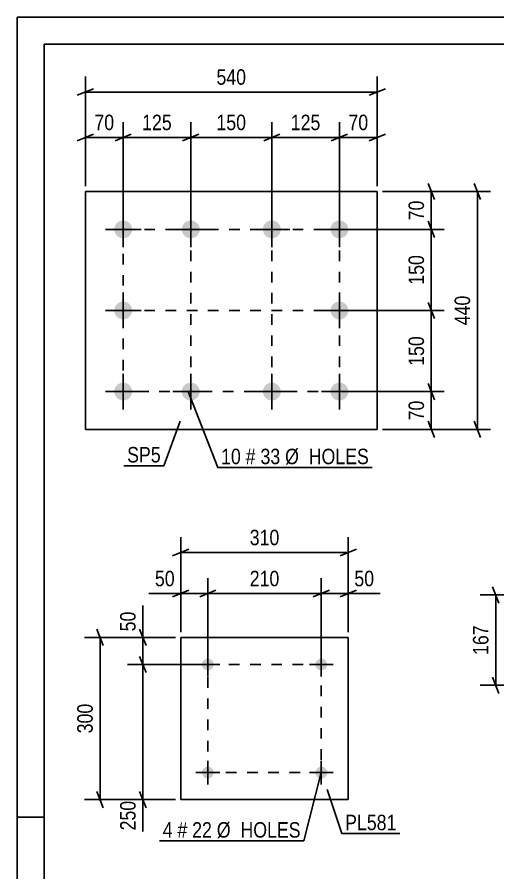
# Model space of a CAD drawing. Header units: millimetres. Extents: x 0 to 420, y 0 to 297.
# Drawn here: x 0 to 89, y 138.7 to 297 of the extents above; entities that cross this region are included whole.
import ezdxf

# ---------------------------------------------------------------- set-up
doc = ezdxf.new("R2010")
doc.units = ezdxf.units.MM
doc.linetypes.add('DXK_LINE_DOT2', pattern=[3.9198, 1.9599, -1.9599])
doc.styles.add('Arial Narrow', font='ARIALN.TTF', dxfattribs={"height": 0.2})

# ---------------------------------------------------------------- blocks, each defined once
blk = doc.blocks.new('Unknown-761549594-1133 - 16866')
at = {"color": 5, "linetype": 'Continuous'}
for p, q in [((420, 297), (0, 297)), ((0, 297), (0, 0)), ((0, 292), (0, 297)), ((415, 292), (5, 292)), ((5, 292), (5, 5)), ((5, 149), (0, 149))]:
    blk.add_line(p, q, dxfattribs=at)
blk = doc.blocks.new('Bolt-761549594-7388 - 7386')
at = {"linetype": 'Continuous'}
for points in [[(19.63, 259.39, -1), (19.63, 256.09, -1)], [(32.13, 259.39, -1), (32.13, 256.09, -1)], [(47.13, 259.39, -1), (47.13, 256.09, -1)], [(59.63, 259.39, -1), (59.63, 256.09, -1)], [(19.63, 244.39, -1), (19.63, 241.09, -1)], [(59.63, 244.39, -1), (59.63, 241.09, -1)], [(19.63, 229.39, -1), (19.63, 226.09, -1)], [(32.13, 229.39, -1), (32.13, 226.09, -1)], [(47.13, 229.39, -1), (47.13, 226.09, -1)], [(59.63, 229.39, -1), (59.63, 226.09, -1)]]:
    blk.add_hatch(color=1, dxfattribs=at).paths.add_polyline_path(points)
at = {"color": 1, "linetype": 'Continuous'}
for p, q in [((19.63, 261.04), (19.63, 254.44)), ((32.13, 261.04), (32.13, 254.44)), ((47.13, 261.04), (47.13, 254.44)), ((59.63, 261.04), (59.63, 254.44)), ((16.33, 257.74), (22.93, 257.74)), ((28.83, 257.74), (35.43, 257.74)), ((43.83, 257.74), (50.43, 257.74)), ((56.33, 257.74), (62.93, 257.74)), ((19.63, 246.04), (19.63, 239.44)), ((59.63, 246.04), (59.63, 239.44)), ((16.33, 242.74), (22.93, 242.74)), ((56.33, 242.74), (62.93, 242.74)), ((19.63, 231.04), (19.63, 224.44)), ((32.13, 231.04), (32.13, 224.44)), ((47.13, 231.04), (47.13, 224.44)), ((59.63, 231.04), (59.63, 224.44)), ((16.33, 227.74), (22.93, 227.74)), ((28.83, 227.74), (35.43, 227.74)), ((43.83, 227.74), (50.43, 227.74)), ((56.33, 227.74), (62.93, 227.74))]:
    blk.add_line(p, q, dxfattribs=at)
blk = doc.blocks.new('Part-761549594-7387 - 7386')
at = {"color": 2, "linetype": 'Continuous'}
for p, q in [((12.63, 264.74), (12.63, 220.74)), ((12.63, 264.74), (66.63, 264.74)), ((66.63, 264.74), (66.63, 220.74)), ((12.63, 220.74), (66.63, 220.74))]:
    blk.add_line(p, q, dxfattribs=at)
blk = doc.blocks.new('Part-761549594-7455 - 7454')
at = {"color": 2, "linetype": 'Continuous'}
for p, q in [((30.28, 182.27), (30.28, 152.27)), ((30.28, 182.27), (61.28, 182.27)), ((61.28, 182.27), (61.28, 152.27)), ((30.28, 152.27), (61.28, 152.27))]:
    blk.add_line(p, q, dxfattribs=at)
blk = doc.blocks.new('Bolt-761549594-7456 - 7454')
at = {"linetype": 'Continuous'}
for points in [[(36.38, 157.27, -1), (34.18, 157.27, -1)], [(57.38, 157.27, -1), (55.18, 157.27, -1)]]:
    blk.add_hatch(color=1, dxfattribs=at).paths.add_polyline_path(points)
at = {"color": 1, "linetype": 'Continuous'}
for p, q in [((35.28, 159.47), (35.28, 155.07)), ((56.28, 159.47), (56.28, 155.07)), ((33.08, 157.27), (37.48, 157.27)), ((54.08, 157.27), (58.48, 157.27))]:
    blk.add_line(p, q, dxfattribs=at)
blk = doc.blocks.new('Bolt-761549594-7457 - 7454')
at = {"linetype": 'Continuous'}
for points in [[(36.38, 177.27, -1), (34.18, 177.27, -1)], [(57.38, 177.27, -1), (55.18, 177.27, -1)]]:
    blk.add_hatch(color=1, dxfattribs=at).paths.add_polyline_path(points)
at = {"color": 1, "linetype": 'Continuous'}
for p, q in [((35.28, 179.47), (35.28, 175.07)), ((56.28, 179.47), (56.28, 175.07)), ((33.08, 177.27), (37.48, 177.27)), ((54.08, 177.27), (58.48, 177.27))]:
    blk.add_line(p, q, dxfattribs=at)
blk = doc.blocks.new('Rectangle-761549594-9145 - 7386')
at = {"color": 1, "linetype": 'DXK_LINE_DOT2'}
blk.add_lwpolyline([(19.63, 257.74), (59.63, 257.74), (59.63, 227.74), (19.63, 227.74), (19.63, 257.74)], close=True, dxfattribs=at)
blk = doc.blocks.new('Rectangle-761549594-15437 - 7454')
at = {"color": 1, "linetype": 'DXK_LINE_DOT2'}
blk.add_lwpolyline([(35.28, 177.27), (56.28, 177.27), (56.28, 157.27), (35.28, 157.27), (35.28, 177.27)], close=True, dxfattribs=at)
blk = doc.blocks.new('Line-761549594-9155 - 7386')
at = {"color": 1, "linetype": 'DXK_LINE_DOT2'}
blk.add_line((32.13, 257.74), (32.13, 227.74), dxfattribs=at)
blk = doc.blocks.new('Line-761549594-9162 - 7386')
at = {"color": 1, "linetype": 'DXK_LINE_DOT2'}
blk.add_line((47.13, 257.74), (47.13, 227.74), dxfattribs=at)
blk = doc.blocks.new('Line-761549594-9169 - 7386')
at = {"color": 1, "linetype": 'DXK_LINE_DOT2'}
blk.add_line((19.63, 242.74), (59.63, 242.74), dxfattribs=at)
blk = doc.blocks.new('StraightDimension-761549594-7749 - 7386')
at = {"color": 7, "linetype": 'Continuous'}
for p, q in [((76.03, 266.24), (77.23, 263.24)), ((67.63, 264.74), (79.03, 264.74)), ((76.63, 257.74), (76.63, 264.74)), ((77.23, 256.24), (76.03, 259.24)), ((60.63, 257.74), (79.03, 257.74))]:
    blk.add_line(p, q, dxfattribs=at)
at = {"color": 0}
blk.add_wipeout([(75.88, 263.67), (71.68, 263.67), (71.68, 258.81), (75.88, 258.81)], dxfattribs=at)
at = {"color": 3, "style": 'Arial Narrow'}
blk.add_text('70', height=2.863, rotation=90.0002, dxfattribs=at).set_placement((75.28, 259.41))
blk = doc.blocks.new('StraightDimension-761549594-7789 - 7386')
at = {"color": 7, "linetype": 'Continuous'}
for p, q in [((12.63, 265.74), (12.63, 285.99)), ((66.63, 265.74), (66.63, 285.99)), ((14.13, 283.74), (11.13, 282.54)), ((65.13, 282.54), (68.13, 283.74)), ((12.63, 283.14), (66.63, 283.14))]:
    blk.add_line(p, q, dxfattribs=at)
at = {"color": 0}
blk.add_wipeout([(42.97, 283.89), (42.97, 288.09), (36.28, 288.09), (36.28, 283.89)], dxfattribs=at)
at = {"color": 3, "style": 'Arial Narrow'}
blk.add_text('540', height=2.863, dxfattribs=at).set_placement((36.88, 284.49))
blk = doc.blocks.new('StraightDimension-761549594-7770 - 7386')
at = {"color": 7, "linetype": 'Continuous'}
for p, q in [((47.13, 258.74), (47.13, 277.59)), ((59.63, 258.74), (59.63, 277.59)), ((48.63, 275.34), (45.63, 274.14)), ((47.13, 274.74), (59.63, 274.74)), ((58.13, 274.14), (61.13, 275.34))]:
    blk.add_line(p, q, dxfattribs=at)
at = {"color": 0}
blk.add_wipeout([(56.72, 275.49), (56.72, 279.69), (50.03, 279.69), (50.03, 275.49)], dxfattribs=at)
at = {"color": 3, "style": 'Arial Narrow'}
blk.add_text('125', height=2.863, dxfattribs=at).set_placement((50.63, 276.09))
blk = doc.blocks.new('StraightDimension-761549594-7750 - 7386')
at = {"color": 7, "linetype": 'Continuous'}
for p, q in [((77.23, 256.24), (76.03, 259.24)), ((60.63, 257.74), (79.03, 257.74)), ((76.63, 242.74), (76.63, 257.74)), ((76.03, 244.24), (77.23, 241.24)), ((60.63, 242.74), (79.03, 242.74))]:
    blk.add_line(p, q, dxfattribs=at)
at = {"color": 0}
blk.add_wipeout([(75.88, 253.58), (71.68, 253.58), (71.68, 246.9), (75.88, 246.9)], dxfattribs=at)
at = {"color": 3, "style": 'Arial Narrow'}
blk.add_text('150', height=2.863, rotation=90.0002, dxfattribs=at).set_placement((75.28, 247.5))
blk = doc.blocks.new('StraightDimension-761549594-7751 - 7386')
at = {"color": 7, "linetype": 'Continuous'}
for p, q in [((77.23, 241.24), (76.03, 244.24)), ((60.63, 242.74), (79.03, 242.74)), ((76.63, 227.74), (76.63, 242.74)), ((76.03, 229.24), (77.23, 226.24)), ((60.63, 227.74), (79.03, 227.74))]:
    blk.add_line(p, q, dxfattribs=at)
at = {"color": 0}
blk.add_wipeout([(75.88, 238.58), (71.68, 238.58), (71.68, 231.9), (75.88, 231.9)], dxfattribs=at)
at = {"color": 3, "style": 'Arial Narrow'}
blk.add_text('150', height=2.863, rotation=90.0002, dxfattribs=at).set_placement((75.28, 232.5))
blk = doc.blocks.new('StraightDimension-761549594-7752 - 7386')
at = {"color": 7, "linetype": 'Continuous'}
for p, q in [((76.03, 229.24), (77.23, 226.24)), ((60.63, 227.74), (79.03, 227.74)), ((76.63, 220.74), (76.63, 227.74)), ((77.23, 219.24), (76.03, 222.24)), ((67.63, 220.74), (79.03, 220.74))]:
    blk.add_line(p, q, dxfattribs=at)
at = {"color": 0}
blk.add_wipeout([(75.88, 226.67), (71.68, 226.67), (71.68, 221.81), (75.88, 221.81)], dxfattribs=at)
at = {"color": 3, "style": 'Arial Narrow'}
blk.add_text('70', height=2.863, rotation=90.0002, dxfattribs=at).set_placement((75.28, 222.41))
blk = doc.blocks.new('StraightDimension-761549594-7765 - 7386')
at = {"color": 7, "linetype": 'Continuous'}
for p, q in [((85.76, 263.24), (84.56, 266.24)), ((67.63, 264.74), (87.56, 264.74)), ((85.16, 220.74), (85.16, 264.74)), ((84.56, 222.24), (85.76, 219.24)), ((67.63, 220.74), (87.56, 220.74))]:
    blk.add_line(p, q, dxfattribs=at)
at = {"color": 0}
blk.add_wipeout([(84.41, 246.08), (80.21, 246.08), (80.21, 239.4), (84.41, 239.4)], dxfattribs=at)
at = {"color": 3, "style": 'Arial Narrow'}
blk.add_text('440', height=2.863, rotation=90.0002, dxfattribs=at).set_placement((83.81, 240))
blk = doc.blocks.new('StraightDimension-761549594-7769 - 7386')
at = {"color": 7, "linetype": 'Continuous'}
for p, q in [((59.63, 258.74), (59.63, 277.59)), ((66.63, 265.74), (66.63, 277.59)), ((58.13, 274.14), (61.13, 275.34)), ((59.63, 274.74), (66.63, 274.74)), ((68.13, 275.34), (65.13, 274.14))]:
    blk.add_line(p, q, dxfattribs=at)
at = {"color": 0}
blk.add_wipeout([(65.55, 275.49), (65.55, 279.69), (60.7, 279.69), (60.7, 275.49)], dxfattribs=at)
at = {"color": 3, "style": 'Arial Narrow'}
blk.add_text('70', height=2.863, dxfattribs=at).set_placement((61.3, 276.09))
blk = doc.blocks.new('StraightDimension-761549594-7771 - 7386')
at = {"color": 7, "linetype": 'Continuous'}
for p, q in [((32.13, 258.74), (32.13, 277.59)), ((47.13, 258.74), (47.13, 277.59)), ((33.63, 275.34), (30.63, 274.14)), ((32.13, 274.74), (47.13, 274.74)), ((45.63, 274.14), (48.63, 275.34))]:
    blk.add_line(p, q, dxfattribs=at)
at = {"color": 0}
blk.add_wipeout([(42.97, 275.49), (42.97, 279.69), (36.28, 279.69), (36.28, 275.49)], dxfattribs=at)
at = {"color": 3, "style": 'Arial Narrow'}
blk.add_text('150', height=2.863, dxfattribs=at).set_placement((36.88, 276.09))
blk = doc.blocks.new('StraightDimension-761549594-7772 - 7386')
at = {"color": 7, "linetype": 'Continuous'}
for p, q in [((19.63, 258.74), (19.63, 277.59)), ((32.13, 258.74), (32.13, 277.59)), ((21.13, 275.34), (18.13, 274.14)), ((19.63, 274.74), (32.13, 274.74)), ((30.63, 274.14), (33.63, 275.34))]:
    blk.add_line(p, q, dxfattribs=at)
at = {"color": 0}
blk.add_wipeout([(29.22, 275.49), (29.22, 279.69), (22.53, 279.69), (22.53, 275.49)], dxfattribs=at)
at = {"color": 3, "style": 'Arial Narrow'}
blk.add_text('125', height=2.863, dxfattribs=at).set_placement((23.13, 276.09))
blk = doc.blocks.new('StraightDimension-761549594-7773 - 7386')
at = {"color": 7, "linetype": 'Continuous'}
for p, q in [((12.63, 265.74), (12.63, 277.59)), ((19.63, 258.74), (19.63, 277.59)), ((11.13, 274.14), (14.13, 275.34)), ((12.63, 274.74), (19.63, 274.74)), ((21.13, 275.34), (18.13, 274.14))]:
    blk.add_line(p, q, dxfattribs=at)
at = {"color": 0}
blk.add_wipeout([(18.55, 275.49), (18.55, 279.69), (13.7, 279.69), (13.7, 275.49)], dxfattribs=at)
at = {"color": 3, "style": 'Arial Narrow'}
blk.add_text('70', height=2.863, dxfattribs=at).set_placement((14.3, 276.09))
blk = doc.blocks.new('StraightDimension-761549594-7823 - 7454')
at = {"color": 7, "linetype": 'Continuous'}
for p, q in [((23.87, 175.77), (22.67, 178.77)), ((34.28, 177.27), (20.42, 177.27)), ((23.27, 152.27), (23.27, 177.27)), ((22.67, 153.77), (23.87, 150.77)), ((29.28, 152.27), (20.42, 152.27))]:
    blk.add_line(p, q, dxfattribs=at)
at = {"color": 0}
blk.add_wipeout([(22.52, 152.66), (18.32, 152.66), (18.32, 145.97), (22.52, 145.97)], dxfattribs=at)
at = {"color": 7, "linetype": 'Continuous'}
blk.add_line((23.27, 152.27), (23.27, 146.36), dxfattribs=at)
blk.add_line((23.27, 152.27), (23.27, 146.36), dxfattribs=at)
at = {"color": 3, "style": 'Arial Narrow'}
blk.add_text('250', height=2.863, rotation=90.0002, dxfattribs=at).set_placement((21.92, 146.57))
blk = doc.blocks.new('StraightDimension-761549594-7839 - 7454')
at = {"color": 7, "linetype": 'Continuous'}
for p, q in [((30.28, 183.27), (30.28, 193.23)), ((35.28, 178.27), (35.28, 193.23)), ((28.78, 189.78), (31.78, 190.98)), ((30.28, 190.38), (35.28, 190.38)), ((36.78, 190.98), (33.78, 189.78))]:
    blk.add_line(p, q, dxfattribs=at)
at = {"color": 0}
blk.add_wipeout([(29.75, 191.13), (29.75, 195.33), (24.9, 195.33), (24.9, 191.13)], dxfattribs=at)
at = {"color": 7, "linetype": 'Continuous'}
blk.add_line((30.28, 190.38), (24.37, 190.38), dxfattribs=at)
blk.add_line((30.28, 190.38), (24.37, 190.38), dxfattribs=at)
at = {"color": 3, "style": 'Arial Narrow'}
blk.add_text('50', height=2.863, dxfattribs=at).set_placement((25.5, 191.73))
blk = doc.blocks.new('StraightDimension-761549594-7821 - 7454')
at = {"color": 7, "linetype": 'Continuous'}
for p, q in [((22.67, 183.77), (23.87, 180.77)), ((29.28, 182.27), (20.42, 182.27)), ((23.27, 177.27), (23.27, 182.27)), ((23.87, 175.77), (22.67, 178.77)), ((34.28, 177.27), (20.42, 177.27))]:
    blk.add_line(p, q, dxfattribs=at)
at = {"color": 0}
blk.add_wipeout([(22.52, 187.65), (18.32, 187.65), (18.32, 182.79), (22.52, 182.79)], dxfattribs=at)
at = {"color": 7, "linetype": 'Continuous'}
blk.add_line((23.27, 182.27), (23.27, 188.18), dxfattribs=at)
blk.add_line((23.27, 182.27), (23.27, 188.18), dxfattribs=at)
at = {"color": 3, "style": 'Arial Narrow'}
blk.add_text('50', height=2.863, rotation=90.0002, dxfattribs=at).set_placement((21.92, 183.39))
blk = doc.blocks.new('StraightDimension-761549594-7833 - 7454')
at = {"color": 7, "linetype": 'Continuous'}
for p, q in [((15.94, 180.77), (14.74, 183.77)), ((29.28, 182.27), (12.49, 182.27)), ((15.34, 152.27), (15.34, 182.27)), ((14.74, 153.77), (15.94, 150.77)), ((29.28, 152.27), (12.49, 152.27))]:
    blk.add_line(p, q, dxfattribs=at)
at = {"color": 0}
blk.add_wipeout([(14.59, 170.61), (10.39, 170.61), (10.39, 163.93), (14.59, 163.93)], dxfattribs=at)
at = {"color": 3, "style": 'Arial Narrow'}
blk.add_text('300', height=2.863, rotation=90.0002, dxfattribs=at).set_placement((13.99, 164.53))
blk = doc.blocks.new('StraightDimension-761549594-7837 - 7454')
at = {"color": 7, "linetype": 'Continuous'}
for p, q in [((56.28, 178.27), (56.28, 193.23)), ((61.28, 183.27), (61.28, 193.23)), ((54.78, 189.78), (57.78, 190.98)), ((56.28, 190.38), (61.28, 190.38)), ((62.78, 190.98), (59.78, 189.78))]:
    blk.add_line(p, q, dxfattribs=at)
at = {"color": 0}
blk.add_wipeout([(66.66, 191.13), (66.66, 195.33), (61.8, 195.33), (61.8, 191.13)], dxfattribs=at)
at = {"color": 7, "linetype": 'Continuous'}
blk.add_line((61.28, 190.38), (67.19, 190.38), dxfattribs=at)
blk.add_line((61.28, 190.38), (67.19, 190.38), dxfattribs=at)
at = {"color": 3, "style": 'Arial Narrow'}
blk.add_text('50', height=2.863, dxfattribs=at).set_placement((62.4, 191.73))
blk = doc.blocks.new('StraightDimension-761549594-7838 - 7454')
at = {"color": 7, "linetype": 'Continuous'}
for p, q in [((35.28, 178.27), (35.28, 193.23)), ((56.28, 178.27), (56.28, 193.23)), ((36.78, 190.98), (33.78, 189.78)), ((35.28, 190.38), (56.28, 190.38)), ((54.78, 189.78), (57.78, 190.98))]:
    blk.add_line(p, q, dxfattribs=at)
at = {"color": 0}
blk.add_wipeout([(49.12, 191.13), (49.12, 195.33), (42.44, 195.33), (42.44, 191.13)], dxfattribs=at)
at = {"color": 3, "style": 'Arial Narrow'}
blk.add_text('210', height=2.863, dxfattribs=at).set_placement((43.04, 191.73))
blk = doc.blocks.new('StraightDimension-761549594-7853 - 7454')
at = {"color": 7, "linetype": 'Continuous'}
for p, q in [((30.28, 183.27), (30.28, 200.82)), ((61.28, 183.27), (61.28, 200.82)), ((31.78, 198.57), (28.78, 197.37)), ((30.28, 197.97), (61.28, 197.97)), ((59.78, 197.37), (62.78, 198.57))]:
    blk.add_line(p, q, dxfattribs=at)
at = {"color": 0}
blk.add_wipeout([(49.12, 198.72), (49.12, 202.92), (42.44, 202.92), (42.44, 198.72)], dxfattribs=at)
at = {"color": 3, "style": 'Arial Narrow'}
blk.add_text('310', height=2.863, dxfattribs=at).set_placement((43.04, 199.32))
blk = doc.blocks.new('StraightDimension-761549594-7922 - 7494')
at = {"color": 7, "linetype": 'Continuous'}
for p, q in [((89.15, 188.62), (87.95, 191.62)), ((111.18, 190.12), (85.7, 190.12)), ((88.55, 173.41), (88.55, 190.12)), ((87.95, 174.91), (89.15, 171.91)), ((110.12, 173.41), (85.7, 173.41))]:
    blk.add_line(p, q, dxfattribs=at)
at = {"color": 0}
blk.add_wipeout([(87.8, 185.11), (83.6, 185.11), (83.6, 178.43), (87.8, 178.43)], dxfattribs=at)
at = {"color": 3, "style": 'Arial Narrow'}
blk.add_text('167', height=2.863, rotation=90.0002, dxfattribs=at).set_placement((87.2, 179.03))
blk = doc.blocks.new('Mark-761549594-7966 - 7386')
at = {"color": 0}
blk.add_wipeout([(26.57, 214.63), (26.57, 217.63), (20.36, 217.63), (20.36, 214.63)], dxfattribs=at)
blk.add_wipeout([(26.57, 214.63), (26.57, 217.63), (20.36, 217.63), (20.36, 214.63)], dxfattribs=at)
at = {"color": 30, "linetype": 'Continuous'}
for p in [(30.14, 222.27), (19.76, 214.03)]:
    blk.add_line(p, (27.17, 214.03), dxfattribs=at)
at = {"color": 3, "style": 'Arial Narrow'}
blk.add_text('SP5', height=2.863, dxfattribs=at).set_placement((20.36, 214.63))
blk = doc.blocks.new('Mark-761549594-7969 - 7386')
at = {"color": 0}
for points in [[(41.4, 214.31), (41.4, 217.31), (37.74, 217.31), (37.74, 214.31)], [(44.13, 214.31), (44.13, 217.31), (42.3, 217.31), (42.3, 214.31)], [(48.68, 214.31), (48.68, 217.31), (45.03, 217.31), (45.03, 214.31)], [(65.11, 214.31), (65.11, 217.31), (49.58, 217.31), (49.58, 214.31)]]:
    blk.add_wipeout(points, dxfattribs=at)
for points in [[(41.4, 214.31), (41.4, 217.31), (37.74, 217.31), (37.74, 214.31)], [(44.13, 214.31), (44.13, 217.31), (42.3, 217.31), (42.3, 214.31)], [(48.68, 214.31), (48.68, 217.31), (45.03, 217.31), (45.03, 214.31)], [(65.11, 214.31), (65.11, 217.31), (49.58, 217.31), (49.58, 214.31)]]:
    blk.add_wipeout(points, dxfattribs=at)
at = {"color": 7, "linetype": 'Continuous'}
for p, q in [((31.66, 227.74), (37.14, 213.71)), ((37.14, 213.71), (65.71, 213.71))]:
    blk.add_line(p, q, dxfattribs=at)
at = {"color": 3, "style": 'Arial Narrow'}
for s, height, p in [('10', 2.863, (37.74, 214.31)), ('#', 2.86, (42.3, 214.31)), ('33', 2.863, (45.03, 214.31)), ('Ø  HOLES', 2.863, (49.58, 214.31))]:
    blk.add_text(s, height=height, dxfattribs=at).set_placement(p)
blk = doc.blocks.new('Mark-761549594-7979 - 7454')
at = {"color": 0}
blk.add_wipeout([(70.2, 146.61), (70.2, 149.61), (60.69, 149.61), (60.69, 146.61)], dxfattribs=at)
blk.add_wipeout([(70.2, 146.61), (70.2, 149.61), (60.69, 149.61), (60.69, 146.61)], dxfattribs=at)
at = {"color": 30, "linetype": 'Continuous'}
for p, q in [((57.38, 154.15), (60.09, 146.01)), ((60.09, 146.01), (70.8, 146.01))]:
    blk.add_line(p, q, dxfattribs=at)
at = {"color": 3, "style": 'Arial Narrow'}
blk.add_text('PL581', height=2.863, dxfattribs=at).set_placement((60.69, 146.61))
blk = doc.blocks.new('MarkSet-761549594-15361 - 7454')
at = {"color": 0}
for points in [[(28.76, 145.24), (28.76, 148.24), (26.94, 148.24), (26.94, 145.24)], [(31.49, 145.24), (31.49, 148.24), (29.66, 148.24), (29.66, 145.24)], [(36.05, 145.24), (36.05, 148.24), (32.39, 148.24), (32.39, 145.24)], [(52.48, 145.24), (52.48, 148.24), (36.95, 148.24), (36.95, 145.24)]]:
    blk.add_wipeout(points, dxfattribs=at)
for points in [[(28.76, 145.24), (28.76, 148.24), (26.94, 148.24), (26.94, 145.24)], [(31.49, 145.24), (31.49, 148.24), (29.66, 148.24), (29.66, 145.24)], [(36.05, 145.24), (36.05, 148.24), (32.39, 148.24), (32.39, 145.24)], [(52.48, 145.24), (52.48, 148.24), (36.95, 148.24), (36.95, 145.24)]]:
    blk.add_wipeout(points, dxfattribs=at)
at = {"color": 7, "linetype": 'Continuous'}
for p in [(56.28, 157.27), (26.34, 144.64)]:
    blk.add_line(p, (53.08, 144.64), dxfattribs=at)
at = {"color": 3, "style": 'Arial Narrow'}
for s, height, p in [('4', 2.86, (26.94, 145.24)), ('#', 2.86, (29.66, 145.24)), ('22', 2.863, (32.39, 145.24)), ('Ø  HOLES', 2.863, (36.95, 145.24))]:
    blk.add_text(s, height=height, dxfattribs=at).set_placement(p)

msp = doc.modelspace()

# ---------------------------------------------------------------- block references
for name in ['Unknown-761549594-1133 - 16866', 'Part-761549594-7387 - 7386', 'Bolt-761549594-7388 - 7386', 'Rectangle-761549594-9145 - 7386', 'Line-761549594-9155 - 7386', 'Line-761549594-9162 - 7386', 'Line-761549594-9169 - 7386', 'Part-761549594-7455 - 7454', 'Bolt-761549594-7457 - 7454', 'Rectangle-761549594-15437 - 7454', 'Bolt-761549594-7456 - 7454']:
    msp.add_blockref(name, (0, 0))

# ---------------------------------------------------------------- next in the draw order: block references
for name in ['StraightDimension-761549594-7749 - 7386', 'Mark-761549594-7966 - 7386', 'StraightDimension-761549594-7837 - 7454', 'StraightDimension-761549594-7922 - 7494', 'StraightDimension-761549594-7823 - 7454', 'Mark-761549594-7979 - 7454']:
    msp.add_blockref(name, (0, 0))

# ---------------------------------------------------------------- next in the draw order: block references
for name in ['StraightDimension-761549594-7789 - 7386', 'StraightDimension-761549594-7839 - 7454']:
    msp.add_blockref(name, (0, 0))

# ---------------------------------------------------------------- next in the draw order: block references
for name in ['StraightDimension-761549594-7770 - 7386', 'StraightDimension-761549594-7821 - 7454']:
    msp.add_blockref(name, (0, 0))

# ---------------------------------------------------------------- next in the draw order: block references
for name in ['StraightDimension-761549594-7771 - 7386', 'StraightDimension-761549594-7750 - 7386', 'StraightDimension-761549594-7838 - 7454', 'StraightDimension-761549594-7833 - 7454']:
    msp.add_blockref(name, (0, 0))

# ---------------------------------------------------------------- next in the draw order: block references
for name in ['StraightDimension-761549594-7772 - 7386', 'StraightDimension-761549594-7751 - 7386', 'StraightDimension-761549594-7853 - 7454', 'MarkSet-761549594-15361 - 7454']:
    msp.add_blockref(name, (0, 0))

# ---------------------------------------------------------------- next in the draw order: block references
for name in ['StraightDimension-761549594-7773 - 7386', 'StraightDimension-761549594-7752 - 7386']:
    msp.add_blockref(name, (0, 0))

# ---------------------------------------------------------------- next in the draw order: block references
for name in ['StraightDimension-761549594-7765 - 7386', 'Mark-761549594-7969 - 7386']:
    msp.add_blockref(name, (0, 0))

# ---------------------------------------------------------------- next in the draw order: block references
msp.add_blockref('StraightDimension-761549594-7769 - 7386', (0, 0))

doc.saveas('drawing.dxf')
